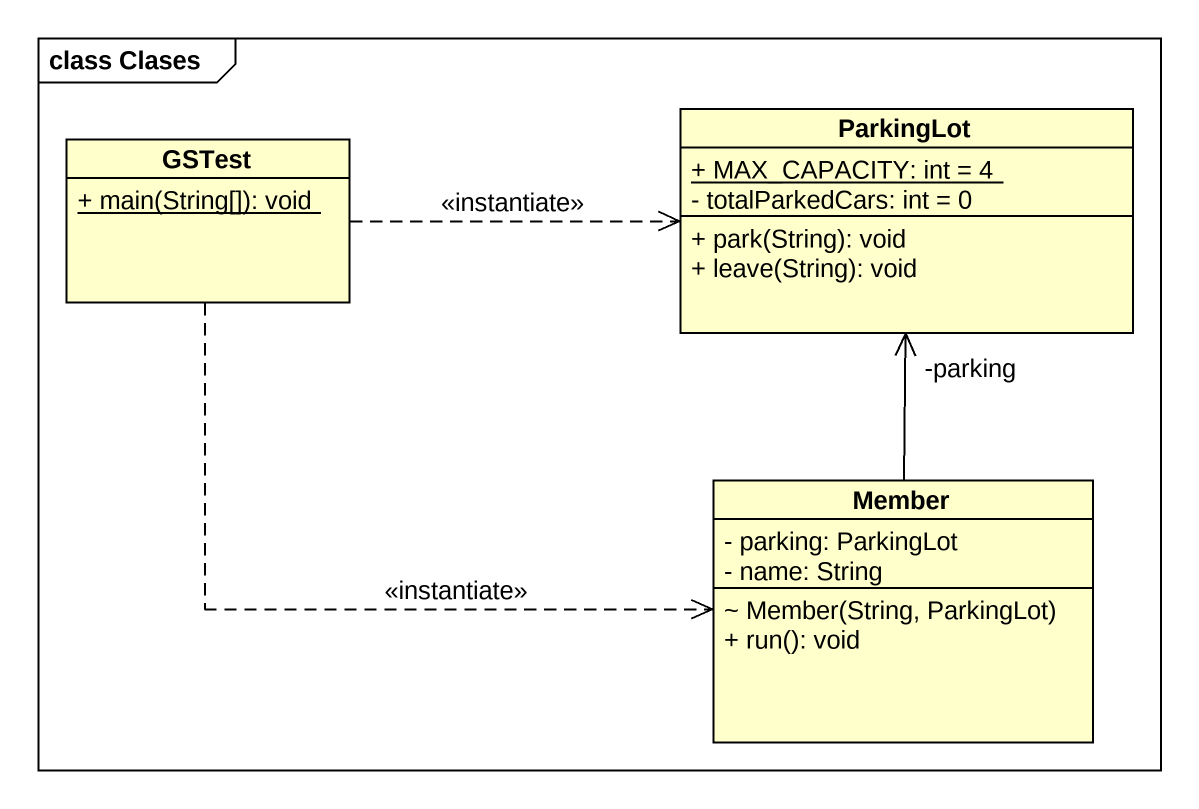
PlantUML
@startuml
mainframe class Clases
hide circle
hide empty members
skinparam classAttributeIconSize 0
class ParkingLot {
  {static} + MAX_CAPACITY: int = 4
  - totalParkedCars: int = 0
  + park(String): void
  + leave(String): void
}
class GSTest {
  {static} + main(String[]): void
}
class Member {
  - parking: ParkingLot
  - name: String
  ~ Member(String, ParkingLot)
  + run(): void
}
GSTest .right.> ParkingLot : <<instantiate>>
GSTest .right.> Member : <<instantiate>>
Member -up-> "-parking" ParkingLot
@enduml
